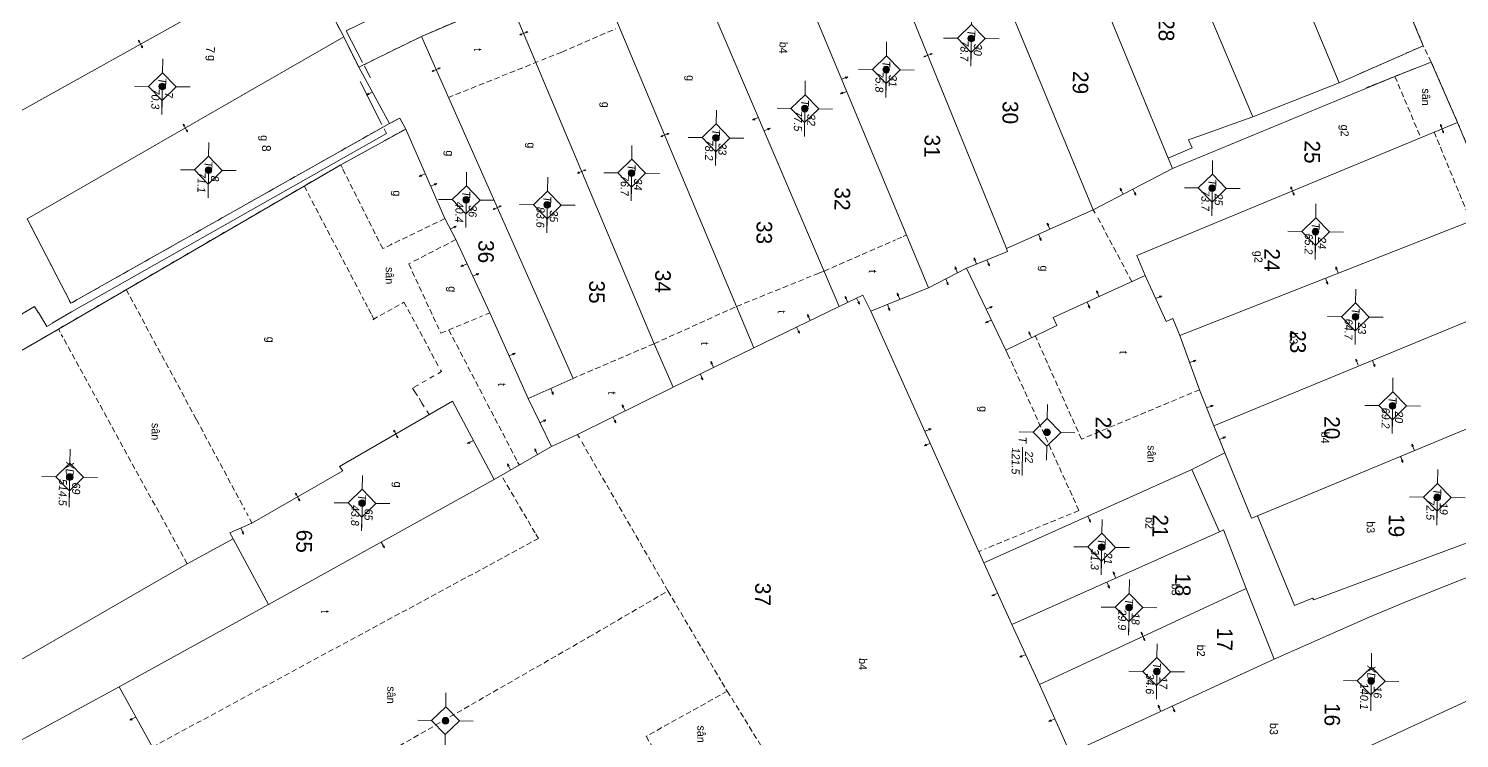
# Model space of a CAD drawing. Extents: x 601689 to 602595, y 1189742 to 1190763.
# Drawn here: x 602257.4 to 602321.7, y 1190043.1 to 1190075.1 of the extents above; entities that cross this region are included whole.
import ezdxf
from ezdxf.enums import TextEntityAlignment as Align

# ---------------------------------------------------------------- set-up
doc = ezdxf.new("R2010")
doc.units = 0
doc.header["$MEASUREMENT"] = 0
doc.linetypes.add('HIDDEN', pattern=[0.375, 0.25, -0.125])
for name, color, linetype in [('10', 250, 'Continuous'), ('11', 7, 'Continuous'), ('13', 7, 'Continuous'), ('14', 7, 'Continuous'), ('15', 7, 'Continuous'), ('16', 7, 'Continuous'), ('22', 7, 'Continuous'), ('53', 7, 'Continuous'), ('57', 7, 'Continuous')]:
    doc.layers.add(name, color=color, linetype=linetype)
doc.styles.add('TXT', font='vnshx.shx')

# ---------------------------------------------------------------- blocks, each defined once
blk = doc.blocks.new('NH3R')
at = {"layer": '16', "color": 7, "linetype": 'Continuous', "lineweight": 0}
for p, q in [((0, 0), (0.297, -0.005)), ((0.297, -0.005), (0.186, 0.031)), ((0.297, -0.005), (0.189, -0.033))]:
    blk.add_line(p, q, dxfattribs=at)
blk = doc.blocks.new('NH3')
at = {"layer": '16', "color": 7, "linetype": 'Continuous', "lineweight": 0}
for p, q in [((-0.199, -0.002), (-0.113, 0.021)), ((0.197, -0.012), (0.107, 0.015)), ((-0.199, -0.002), (0.197, -0.012)), ((-0.199, -0.002), (-0.116, -0.035)), ((0.197, -0.012), (0.104, -0.027))]:
    blk.add_line(p, q, dxfattribs=at)
blk = doc.blocks.new('*M663663663663')
at = {"layer": '13', "color": 3, "linetype": 'Continuous', "lineweight": 0}
blk.add_line((602783.484, 1189988.775), (602784.504, 1189988.775), dxfattribs=at)
at = {"layer": '13', "color": 3, "linetype": 'Continuous', "lineweight": 0, "style": 'TXT', "oblique": 7.60551}
blk.add_text('T', height=0.36, dxfattribs=at).set_placement((602783.287, 1189988.775), align=Align.MIDDLE_RIGHT)
for s, p in [('72.5', (602783.484, 1189988.475)), ('19', (602783.634, 1189989.075))]:
    blk.add_text(s, height=0.36, dxfattribs=at).set_placement(p, align=Align.MIDDLE_LEFT)
blk = doc.blocks.new('*M664664664664')
at = {"layer": '13', "color": 3, "linetype": 'Continuous', "lineweight": 0}
blk.add_line((602779.393, 1189986.706), (602780.413, 1189986.706), dxfattribs=at)
at = {"layer": '13', "color": 3, "linetype": 'Continuous', "lineweight": 0, "style": 'TXT', "oblique": 7.60551}
blk.add_text('T', height=0.36, dxfattribs=at).set_placement((602779.196, 1189986.706), align=Align.MIDDLE_RIGHT)
for s, p in [('20', (602779.543, 1189987.006)), ('69.2', (602779.393, 1189986.406))]:
    blk.add_text(s, height=0.36, dxfattribs=at).set_placement(p, align=Align.MIDDLE_LEFT)
blk = doc.blocks.new('*M666666666666')
at = {"layer": '13', "color": 3, "linetype": 'Continuous', "lineweight": 0}
blk.add_line((602791.782, 1189985.921), (602793.057, 1189985.921), dxfattribs=at)
at = {"layer": '13', "color": 3, "linetype": 'Continuous', "lineweight": 0, "style": 'TXT', "oblique": 7.60551}
blk.add_text('XD', height=0.36, dxfattribs=at).set_placement((602791.663, 1189985.921), align=Align.MIDDLE_RIGHT)
for s, p in [('16', (602791.932, 1189986.221)), ('140.1', (602791.782, 1189985.621))]:
    blk.add_text(s, height=0.36, dxfattribs=at).set_placement(p, align=Align.MIDDLE_LEFT)
blk = doc.blocks.new('*M668668668668')
at = {"layer": '13', "color": 3, "linetype": 'Continuous', "lineweight": 0}
blk.add_line((602775.419, 1189984.978), (602776.439, 1189984.978), dxfattribs=at)
at = {"layer": '13', "color": 3, "linetype": 'Continuous', "lineweight": 0, "style": 'TXT', "oblique": 7.60551}
for s, p in [('23', (602775.569, 1189985.278)), ('64.7', (602775.419, 1189984.678))]:
    blk.add_text(s, height=0.36, dxfattribs=at).set_placement(p, align=Align.MIDDLE_LEFT)
blk.add_text('T', height=0.36, dxfattribs=at).set_placement((602775.222, 1189984.978), align=Align.MIDDLE_RIGHT)
blk = doc.blocks.new('*M669669669669')
at = {"layer": '13', "color": 3, "linetype": 'Continuous', "lineweight": 0}
blk.add_line((602771.613, 1189983.13), (602772.633, 1189983.13), dxfattribs=at)
at = {"layer": '13', "color": 3, "linetype": 'Continuous', "lineweight": 0, "style": 'TXT', "oblique": 7.60551}
for s, p in [('24', (602771.763, 1189983.43)), ('65.2', (602771.613, 1189982.83))]:
    blk.add_text(s, height=0.36, dxfattribs=at).set_placement(p, align=Align.MIDDLE_LEFT)
blk.add_text('T', height=0.36, dxfattribs=at).set_placement((602771.416, 1189983.13), align=Align.MIDDLE_RIGHT)
blk = doc.blocks.new('*M674674674674')
at = {"layer": '13', "color": 3, "linetype": 'Continuous', "lineweight": 0}
blk.add_line((602769.724, 1189978.454), (602770.744, 1189978.454), dxfattribs=at)
at = {"layer": '13', "color": 3, "linetype": 'Continuous', "lineweight": 0, "style": 'TXT', "oblique": 7.60551}
blk.add_text('T', height=0.36, dxfattribs=at).set_placement((602769.527, 1189978.454), align=Align.MIDDLE_RIGHT)
for s, p in [('25', (602769.874, 1189978.754)), ('73.7', (602769.724, 1189978.154))]:
    blk.add_text(s, height=0.36, dxfattribs=at).set_placement(p, align=Align.MIDDLE_LEFT)
blk = doc.blocks.new('*M676676676676')
at = {"layer": '13', "color": 3, "linetype": 'Continuous', "lineweight": 0}
blk.add_line((602791.499, 1189976.276), (602792.519, 1189976.276), dxfattribs=at)
at = {"layer": '13', "color": 3, "linetype": 'Continuous', "lineweight": 0, "style": 'TXT', "oblique": 7.60551}
blk.add_text('T', height=0.36, dxfattribs=at).set_placement((602791.302, 1189976.276), align=Align.MIDDLE_RIGHT)
for s, p in [('17', (602791.649, 1189976.576)), ('34.6', (602791.499, 1189975.976))]:
    blk.add_text(s, height=0.36, dxfattribs=at).set_placement(p, align=Align.MIDDLE_LEFT)
blk = doc.blocks.new('*M677677677677')
at = {"layer": '13', "color": 3, "linetype": 'Continuous', "lineweight": 0}
blk.add_line((602788.634, 1189974.989), (602789.654, 1189974.989), dxfattribs=at)
at = {"layer": '13', "color": 3, "linetype": 'Continuous', "lineweight": 0, "style": 'TXT', "oblique": 7.60551}
blk.add_text('T', height=0.36, dxfattribs=at).set_placement((602788.437, 1189974.989), align=Align.MIDDLE_RIGHT)
for s, p in [('18', (602788.784, 1189975.289)), ('29.9', (602788.634, 1189974.689))]:
    blk.add_text(s, height=0.36, dxfattribs=at).set_placement(p, align=Align.MIDDLE_LEFT)
blk = doc.blocks.new('*M681681681681')
at = {"layer": '13', "color": 3, "linetype": 'Continuous', "lineweight": 0}
blk.add_line((602785.94, 1189973.717), (602786.96, 1189973.717), dxfattribs=at)
at = {"layer": '13', "color": 3, "linetype": 'Continuous', "lineweight": 0, "style": 'TXT', "oblique": 7.60551}
blk.add_text('T', height=0.36, dxfattribs=at).set_placement((602785.743, 1189973.717), align=Align.MIDDLE_RIGHT)
for s, p in [('21', (602786.09, 1189974.017)), ('31.3', (602785.94, 1189973.417))]:
    blk.add_text(s, height=0.36, dxfattribs=at).set_placement(p, align=Align.MIDDLE_LEFT)
blk = doc.blocks.new('*M684684684684')
at = {"layer": '13', "color": 3, "linetype": 'Continuous', "lineweight": 0}
blk.add_line((602780.813, 1189971.186), (602782.088, 1189971.186), dxfattribs=at)
at = {"layer": '13', "color": 3, "linetype": 'Continuous', "lineweight": 0, "style": 'TXT', "oblique": 7.60551}
blk.add_text('T', height=0.36, dxfattribs=at).set_placement((602780.616, 1189971.186), align=Align.MIDDLE_RIGHT)
for s, p in [('22', (602780.963, 1189971.486)), ('121.5', (602780.813, 1189970.886))]:
    blk.add_text(s, height=0.36, dxfattribs=at).set_placement(p, align=Align.MIDDLE_LEFT)
blk = doc.blocks.new('*M687687687687')
at = {"layer": '13', "color": 3, "linetype": 'Continuous', "lineweight": 0}
blk.add_line((602763.149, 1189967.524), (602764.169, 1189967.524), dxfattribs=at)
at = {"layer": '13', "color": 3, "linetype": 'Continuous', "lineweight": 0, "style": 'TXT', "oblique": 7.60551}
blk.add_text('T', height=0.36, dxfattribs=at).set_placement((602762.952, 1189967.524), align=Align.MIDDLE_RIGHT)
for s, p in [('30', (602763.299, 1189967.824)), ('78.7', (602763.149, 1189967.224))]:
    blk.add_text(s, height=0.36, dxfattribs=at).set_placement(p, align=Align.MIDDLE_LEFT)
blk = doc.blocks.new('*M690690690690')
at = {"layer": '13', "color": 3, "linetype": 'Continuous', "lineweight": 0}
blk.add_line((602764.607, 1189963.72), (602765.627, 1189963.72), dxfattribs=at)
at = {"layer": '13', "color": 3, "linetype": 'Continuous', "lineweight": 0, "style": 'TXT', "oblique": 7.60551}
for s, p in [('31', (602764.757, 1189964.02)), ('75.8', (602764.607, 1189963.42))]:
    blk.add_text(s, height=0.36, dxfattribs=at).set_placement(p, align=Align.MIDDLE_LEFT)
blk.add_text('T', height=0.36, dxfattribs=at).set_placement((602764.41, 1189963.72), align=Align.MIDDLE_RIGHT)
blk = doc.blocks.new('*M691691691691')
at = {"layer": '13', "color": 3, "linetype": 'Continuous', "lineweight": 0}
blk.add_line((602766.413, 1189960.082), (602767.433, 1189960.082), dxfattribs=at)
at = {"layer": '13', "color": 3, "linetype": 'Continuous', "lineweight": 0, "style": 'TXT', "oblique": 7.60551}
for s, p in [('32', (602766.563, 1189960.382)), ('77.5', (602766.413, 1189959.782))]:
    blk.add_text(s, height=0.36, dxfattribs=at).set_placement(p, align=Align.MIDDLE_LEFT)
blk.add_text('T', height=0.36, dxfattribs=at).set_placement((602766.216, 1189960.082), align=Align.MIDDLE_RIGHT)
blk = doc.blocks.new('*M693693693693')
at = {"layer": '13', "color": 3, "linetype": 'Continuous', "lineweight": 0}
blk.add_line((602767.783, 1189956.108), (602768.803, 1189956.108), dxfattribs=at)
at = {"layer": '13', "color": 3, "linetype": 'Continuous', "lineweight": 0, "style": 'TXT', "oblique": 7.60551}
for s, p in [('33', (602767.933, 1189956.408)), ('78.2', (602767.783, 1189955.808))]:
    blk.add_text(s, height=0.36, dxfattribs=at).set_placement(p, align=Align.MIDDLE_LEFT)
blk.add_text('T', height=0.36, dxfattribs=at).set_placement((602767.586, 1189956.108), align=Align.MIDDLE_RIGHT)
blk = doc.blocks.new('*M699699699699')
at = {"layer": '13', "color": 3, "linetype": 'Continuous', "lineweight": 0}
blk.add_line((602769.427, 1189952.335), (602770.447, 1189952.335), dxfattribs=at)
at = {"layer": '13', "color": 3, "linetype": 'Continuous', "lineweight": 0, "style": 'TXT', "oblique": 7.60551}
for s, p in [('34', (602769.577, 1189952.635)), ('76.7', (602769.427, 1189952.035))]:
    blk.add_text(s, height=0.36, dxfattribs=at).set_placement(p, align=Align.MIDDLE_LEFT)
blk.add_text('T', height=0.36, dxfattribs=at).set_placement((602769.23, 1189952.335), align=Align.MIDDLE_RIGHT)
blk = doc.blocks.new('*M701701701701')
at = {"layer": '13', "color": 3, "linetype": 'Continuous', "lineweight": 0}
blk.add_line((602770.912, 1189948.566), (602771.932, 1189948.566), dxfattribs=at)
at = {"layer": '13', "color": 3, "linetype": 'Continuous', "lineweight": 0, "style": 'TXT', "oblique": 7.60551}
for s, p in [('35', (602771.062, 1189948.866)), ('83.6', (602770.912, 1189948.266))]:
    blk.add_text(s, height=0.36, dxfattribs=at).set_placement(p, align=Align.MIDDLE_LEFT)
blk.add_text('T', height=0.36, dxfattribs=at).set_placement((602770.715, 1189948.566), align=Align.MIDDLE_RIGHT)
blk = doc.blocks.new('*M704704704704')
at = {"layer": '13', "color": 3, "linetype": 'Continuous', "lineweight": 0}
blk.add_line((602770.735, 1189944.917), (602771.755, 1189944.917), dxfattribs=at)
at = {"layer": '13', "color": 3, "linetype": 'Continuous', "lineweight": 0, "style": 'TXT', "oblique": 7.60551}
blk.add_text('T', height=0.36, dxfattribs=at).set_placement((602770.538, 1189944.917), align=Align.MIDDLE_RIGHT)
for s, p in [('36', (602770.885, 1189945.217)), ('40.4', (602770.735, 1189944.617))]:
    blk.add_text(s, height=0.36, dxfattribs=at).set_placement(p, align=Align.MIDDLE_LEFT)
blk = doc.blocks.new('*M708708708708')
at = {"layer": '13', "color": 3, "linetype": 'Continuous', "lineweight": 0}
blk.add_line((602784.446, 1189940.432), (602785.466, 1189940.432), dxfattribs=at)
at = {"layer": '13', "color": 3, "linetype": 'Continuous', "lineweight": 0, "style": 'TXT', "oblique": 7.60551}
blk.add_text('T', height=0.36, dxfattribs=at).set_placement((602784.249, 1189940.432), align=Align.MIDDLE_RIGHT)
for s, p in [('65', (602784.596, 1189940.732)), ('43.8', (602784.446, 1189940.132))]:
    blk.add_text(s, height=0.36, dxfattribs=at).set_placement(p, align=Align.MIDDLE_LEFT)
blk = doc.blocks.new('*M716716716716')
at = {"layer": '13', "color": 3, "linetype": 'Continuous', "lineweight": 0}
blk.add_line((602783.463, 1189927.268), (602784.738, 1189927.268), dxfattribs=at)
at = {"layer": '13', "color": 3, "linetype": 'Continuous', "lineweight": 0, "style": 'TXT', "oblique": 7.60551}
for s, p in [('69', (602783.613, 1189927.568)), ('514.5', (602783.463, 1189926.968))]:
    blk.add_text(s, height=0.36, dxfattribs=at).set_placement(p, align=Align.MIDDLE_LEFT)
blk.add_text('XD', height=0.36, dxfattribs=at).set_placement((602783.344, 1189927.268), align=Align.MIDDLE_RIGHT)
blk = doc.blocks.new('CENTRD')
at = {"layer": '11', "linetype": 'Continuous', "lineweight": 0}
h = blk.add_hatch(color=2, dxfattribs=at)
edge = h.paths.add_edge_path()
edge.add_arc((0, 0), 0.15, 0, 360)
at = {"layer": '11', "color": 2, "linetype": 'Continuous', "lineweight": 0}
for p, q in [((0, 1.25), (0, 0.625)), ((-0.625, 0), (-1.25, 0)), ((0, 0.625), (-0.625, 0)), ((-0.625, 0), (0, -0.625)), ((0.625, 0), (0, 0.625)), ((0, -0.625), (0.625, 0)), ((1.25, 0), (0.625, 0)), ((0, -0.625), (0, -1.25))]:
    blk.add_line(p, q, dxfattribs=at)
blk.add_circle((0, 0), 0.15, dxfattribs=at)
blk = doc.blocks.new('*M793793793793')
at = {"layer": '13', "color": 3, "linetype": 'Continuous', "lineweight": 0}
blk.add_line((602769.569, 1189933.305), (602770.589, 1189933.305), dxfattribs=at)
at = {"layer": '13', "color": 3, "linetype": 'Continuous', "lineweight": 0, "style": 'TXT', "oblique": 7.60551}
blk.add_text('T', height=0.36, dxfattribs=at).set_placement((602769.372, 1189933.305), align=Align.MIDDLE_RIGHT)
for s, p in [('8', (602769.719, 1189933.605)), ('71.1', (602769.569, 1189933.005))]:
    blk.add_text(s, height=0.36, dxfattribs=at).set_placement(p, align=Align.MIDDLE_LEFT)
blk = doc.blocks.new('*M794794794794')
at = {"layer": '13', "color": 3, "linetype": 'Continuous', "lineweight": 0}
blk.add_line((602765.841, 1189931.178), (602766.861, 1189931.178), dxfattribs=at)
at = {"layer": '13', "color": 3, "linetype": 'Continuous', "lineweight": 0, "style": 'TXT', "oblique": 7.60551}
for s, p in [('7', (602765.991, 1189931.478)), ('70.3', (602765.841, 1189930.878))]:
    blk.add_text(s, height=0.36, dxfattribs=at).set_placement(p, align=Align.MIDDLE_LEFT)
blk.add_text('T', height=0.36, dxfattribs=at).set_placement((602765.644, 1189931.178), align=Align.MIDDLE_RIGHT)

msp = doc.modelspace()

# ---------------------------------------------------------------- linework, layer by layer
at = {"layer": '10', "color": 7, "linetype": 'Continuous', "lineweight": 0}
for p, q in [((602316.296, 1190072.631), (602309.595, 1190088.654)), ((602305.672, 1190086.997), (602312.414, 1190071.104)), ((602301.883, 1190085.579), (602308.609, 1190069.236)), ((602298.132, 1190084.09), (602305.237, 1190066.923)), ((602294.271, 1190082.553), (602301.333, 1190065.176)), ((602290.47, 1190081.055), (602297.828, 1190063.414)), ((602269.562, 1190078.372), (602255.212, 1190070.368)), ((602282.737, 1190077.981), (602289.971, 1190060.702)), ((602271.532, 1190074.695), (602270.586, 1190076.498)), ((602278.976, 1190076.413), (602275.022, 1190074.717)), ((602271.532, 1190074.695), (602257.299, 1190066.51)), ((602316.296, 1190072.631), (602312.414, 1190071.104)), ((602323.277, 1190066.835), (602321.622, 1190070.848)), ((602308.792, 1190068.774), (602308.609, 1190069.236)), ((602305.237, 1190066.923), (602308.792, 1190068.774)), ((602305.237, 1190066.923), (602301.333, 1190065.176)), ((602323.277, 1190066.835), (602309.129, 1190061.268)), ((602299.54, 1190064.29), (602297.828, 1190063.414)), ((602297.828, 1190063.414), (602295.234, 1190062.359)), ((602324.925, 1190063.092), (602310.664, 1190057.198)), ((602293.807, 1190062.569), (602289.971, 1190060.702)), ((602300.319, 1190051.039), (602295.234, 1190062.359)), ((602289.971, 1190060.702), (602286.337, 1190058.941)), ((602312.619, 1190053.16), (602326.73, 1190059.027)), ((602279.829, 1190058.431), (602280.88, 1190056.266)), ((602311.148, 1190055.981), (602310.664, 1190057.198)), ((602280.88, 1190056.266), (602278.299, 1190054.781)), ((602309.667, 1190055.241), (602311.148, 1190055.981)), ((602309.667, 1190055.241), (602300.319, 1190051.039)), ((602310.908, 1190052.434), (602309.667, 1190055.241)), ((602278.299, 1190054.781), (602268.151, 1190049.16)), ((602310.908, 1190052.434), (602301.581, 1190048.272)), ((602266.552, 1190052.122), (602268.151, 1190049.16)), ((602300.319, 1190051.039), (602301.581, 1190048.272)), ((602312.113, 1190049.887), (602302.814, 1190045.574)), ((602313.37, 1190046.709), (602312.113, 1190049.887)), ((602268.151, 1190049.16), (602261.431, 1190045.462)), ((602301.581, 1190048.272), (602302.814, 1190045.574)), ((602313.37, 1190046.709), (602304.202, 1190042.485)), ((602302.814, 1190045.574), (602304.202, 1190042.485))]:
    msp.add_line(p, q, dxfattribs=at)
for points in [[(602316.296, 1190072.631), (602320.079, 1190074.299), (602313.448, 1190090.271), (602309.595, 1190088.654)], [(602286.7, 1190079.577), (602287.741, 1190076.783), (602293.807, 1190062.569)], [(602278.976, 1190076.413), (602285.483, 1190060.893), (602286.337, 1190058.941)], [(602257.299, 1190066.51), (602259.257, 1190062.713), (602273.589, 1190070.806), (602272.203, 1190073.326), (602271.532, 1190074.695)], [(602275.022, 1190074.717), (602272.203, 1190073.326), (602273.589, 1190070.806), (602274.051, 1190071.04), (602274.315, 1190070.547)], [(602275.022, 1190074.717), (602281.841, 1190059.332), (602279.829, 1190058.431)], [(602308.792, 1190068.774), (602318.799, 1190072.916), (602320.439, 1190073.564), (602321.622, 1190070.848)], [(602312.414, 1190071.104), (602309.52, 1190070.064), (602309.686, 1190069.701), (602308.609, 1190069.236)], [(602243.358, 1190038.789), (602237.472, 1190049.291), (602258.701, 1190061.551), (602271.393, 1190068.946), (602274.315, 1190070.547)], [(602274.315, 1190070.547), (602276.08, 1190066.522), (602276.567, 1190065.576), (602278.102, 1190062.284), (602279.829, 1190058.431)], [(602307.576, 1190063.96), (602307.189, 1190064.855), (602321.622, 1190070.848)], [(602301.333, 1190065.176), (602301.381, 1190065.045), (602299.54, 1190064.29)], [(602299.54, 1190064.29), (602301.31, 1190060.606), (602303.605, 1190061.715), (602303.43, 1190062.067), (602307.576, 1190063.96)], [(602307.576, 1190063.96), (602308.508, 1190061.887), (602308.81, 1190062.023), (602309.129, 1190061.268)], [(602295.234, 1190062.359), (602294.874, 1190063.085), (602293.807, 1190062.569)], [(602310.664, 1190057.198), (602310.016, 1190058.826), (602309.129, 1190061.268)], [(602286.337, 1190058.941), (602282.038, 1190056.81), (602280.88, 1190056.266)], [(602312.619, 1190053.16), (602314.283, 1190049.117), (602315.098, 1190049.456), (602315.157, 1190049.376), (602328.787, 1190054.448), (602326.73, 1190059.027)], [(602266.552, 1190052.122), (602266.406, 1190052.384), (602267.402, 1190052.83), (602271.494, 1190055.174), (602271.337, 1190055.367), (602276.418, 1190058.307), (602278.299, 1190054.781)], [(602312.619, 1190053.16), (602312.357, 1190053.054), (602311.148, 1190055.981)], [(602310.908, 1190052.434), (602311.089, 1190052.521), (602312.113, 1190049.887)], [(602331.053, 1190049.037), (602331.264, 1190049.115), (602329.552, 1190052.628), (602328.436, 1190052.173), (602328.144, 1190052.807), (602319.286, 1190049.279), (602317.646, 1190048.591), (602313.37, 1190046.709)], [(602256.09, 1190046.145), (602264.486, 1190051.001), (602266.552, 1190052.122)], [(602306.536, 1190037.633), (602330.067, 1190048.551), (602331.053, 1190049.037)], [(602261.431, 1190045.462), (602244.554, 1190036.293), (602247.329, 1190031.555)], [(602247.329, 1190031.555), (602250.141, 1190033.166), (602257.367, 1190037.187), (602256.889, 1190038.043), (602263.56, 1190041.763), (602262.924, 1190042.751), (602261.431, 1190045.462)]]:
    msp.add_lwpolyline(points, dxfattribs=at)
at = {"layer": '14', "color": 6, "linetype": 'HIDDEN', "lineweight": 0}
for p, q in [((602281.333, 1190074.01), (602283.748, 1190075.057)), ((602280.277, 1190073.585), (602276.476, 1190072.067)), ((602281.333, 1190074.01), (602280.438, 1190073.652)), ((602318.799, 1190072.916), (602319.963, 1190070.16)), ((602276.456, 1190072.057), (602276.235, 1190071.97)), ((602320.565, 1190070.422), (602322.056, 1190066.791)), ((602271.47, 1190068.785), (602271.393, 1190068.946)), ((602269.75, 1190067.989), (602272.449, 1190062.842)), ((602276.08, 1190066.522), (602273.634, 1190065.345)), ((602305.315, 1190066.771), (602305.237, 1190066.923)), ((602306.973, 1190063.688), (602305.383, 1190066.66)), ((602273.613, 1190065.326), (602273.462, 1190065.258)), ((602276.567, 1190065.576), (602274.603, 1190064.562)), ((602293.129, 1190064.158), (602296.338, 1190065.565)), ((602296.409, 1190065.594), (602296.63, 1190065.69)), ((602296.69, 1190065.719), (602296.841, 1190065.787)), ((602292.927, 1190064.081), (602293.129, 1190064.158)), ((602261.745, 1190063.329), (602264.906, 1190057.485)), ((602272.498, 1190062.741), (602272.595, 1190062.56)), ((602272.838, 1190061.976), (602274.027, 1190062.65)), ((602274.137, 1190062.709), (602274.238, 1190062.767)), ((602274.238, 1190062.767), (602275.828, 1190059.815)), ((602272.644, 1190062.459), (602272.762, 1190062.238)), ((602272.791, 1190062.197), (602272.888, 1190062.006)), ((602277.629, 1190062.091), (602277.77, 1190062.149)), ((602277.921, 1190062.207), (602278.102, 1190062.284)), ((602258.779, 1190061.419), (602258.701, 1190061.551)), ((602276.251, 1190061.52), (602279.312, 1190055.647)), ((602264.486, 1190051.001), (602258.828, 1190061.309)), ((602285.483, 1190060.893), (602282.012, 1190059.41)), ((602302.697, 1190061.097), (602302.629, 1190061.258)), ((602304.705, 1190056.599), (602302.697, 1190061.097)), ((602301.398, 1190060.415), (602301.31, 1190060.606)), ((602304.591, 1190053.39), (602301.398, 1190060.415)), ((602275.583, 1190059.448), (602275.402, 1190059.351)), ((602275.926, 1190059.644), (602275.755, 1190059.546)), ((602275.887, 1190059.725), (602275.926, 1190059.644)), ((602274.887, 1190059.048), (602274.625, 1190058.902)), ((602275.23, 1190059.243), (602275.059, 1190059.146)), ((602281.992, 1190059.4), (602281.841, 1190059.332)), ((602310.016, 1190058.826), (602304.705, 1190056.599)), ((602275.262, 1190057.883), (602275.369, 1190057.711)), ((602264.906, 1190057.485), (602267.08, 1190053.435)), ((602282.126, 1190056.659), (602282.038, 1190056.81)), ((602286.111, 1190049.773), (602282.233, 1190056.477)), ((602279.35, 1190055.567), (602279.428, 1190055.426)), ((602280.136, 1190052.385), (602278.622, 1190054.967)), ((602267.158, 1190053.284), (602267.226, 1190053.153)), ((602267.304, 1190053.022), (602267.402, 1190052.83)), ((602304.591, 1190053.39), (602300.358, 1190051.659)), ((602300.207, 1190051.591), (602300.106, 1190051.551)), ((602282.542, 1190047.693), (602286.111, 1190049.773)), ((602286.111, 1190049.773), (602288.486, 1190045.751)), ((602271.746, 1190041.49), (602282.542, 1190047.693)), ((602288.779, 1190045.267), (602285.131, 1190043.237)), ((602288.535, 1190045.67), (602288.671, 1190045.439)), ((602288.72, 1190045.358), (602288.779, 1190045.267)), ((602288.779, 1190045.267), (602291.421, 1190041)), ((602285.131, 1190043.237), (602286.391, 1190041.039))]:
    msp.add_line(p, q, dxfattribs=at)
for points in [[(602273.362, 1190065.209), (602273.281, 1190065.17), (602271.47, 1190068.785)], [(602274.533, 1190064.523), (602274.452, 1190064.484), (602275.802, 1190061.565)], [(602285.483, 1190060.893), (602289.196, 1190062.572), (602292.907, 1190064.071)], [(602275.86, 1190061.434), (602275.889, 1190061.364), (602277.549, 1190062.052)], [(602275.154, 1190058.054), (602275.047, 1190058.226), (602274.733, 1190058.731), (602274.625, 1190058.902)], [(602262.924, 1190042.751), (602280.283, 1190052.133), (602280.166, 1190052.335)]]:
    msp.add_lwpolyline(points, dxfattribs=at)
at = {"layer": '22', "color": 7, "linetype": 'HIDDEN', "lineweight": 0}
for p, q in [((602320.079, 1190074.299), (602313.448, 1190090.271)), ((602270.586, 1190076.498), (602271.532, 1190074.695)), ((602278.976, 1190076.413), (602275.022, 1190074.717)), ((602275.022, 1190074.717), (602272.203, 1190073.326)), ((602317.241, 1190073.048), (602320.079, 1190074.299)), ((602320.439, 1190073.564), (602320.079, 1190074.299)), ((602320.439, 1190073.564), (602320.079, 1190074.299)), ((602320.439, 1190073.564), (602317.523, 1190072.414)), ((602321.622, 1190070.848), (602320.439, 1190073.564)), ((602318.799, 1190072.916), (602317.664, 1190072.452)), ((602273.589, 1190070.806), (602274.051, 1190071.04)), ((602274.051, 1190071.04), (602274.315, 1190070.547)), ((602273.589, 1190070.806), (602259.257, 1190062.713)), ((602271.393, 1190068.946), (602274.315, 1190070.547)), ((602323.277, 1190066.835), (602321.622, 1190070.848)), ((602261.745, 1190063.329), (602271.393, 1190068.946)), ((602257.299, 1190066.51), (602259.257, 1190062.713)), ((602258.701, 1190061.551), (602261.745, 1190063.329)), ((602237.472, 1190049.291), (602258.701, 1190061.551))]:
    msp.add_line(p, q, dxfattribs=at)
msp.add_lwpolyline([(602272.203, 1190073.326), (602271.532, 1190074.695), (602270.586, 1190076.498), (602269.562, 1190078.372)], dxfattribs=at)
at = {"layer": '57', "color": 172, "linetype": 'Continuous', "lineweight": 0}
for p, q in [((602272.464, 1190073.382), (602272.737, 1190072.858)), ((602272.464, 1190073.382), (602272.737, 1190072.858)), ((602272.274, 1190072.685), (602273.248, 1190070.751)), ((602272.274, 1190072.685), (602273.248, 1190070.751))]:
    msp.add_line(p, q, dxfattribs=at)
for points in [[(602278.27, 1190078.202), (602271.635, 1190074.973), (602272.377, 1190073.543)], [(602271.776, 1190075.041), (602271.635, 1190074.973), (602272.377, 1190073.543)], [(602273.345, 1190070.56), (602273.452, 1190070.348), (602259.281, 1190062.332), (602258.425, 1190061.814)], [(602273.345, 1190070.56), (602273.452, 1190070.348), (602259.281, 1190062.332), (602258.425, 1190061.814)], [(602257.791, 1190062.293), (602257.625, 1190062.565), (602248.602, 1190057.269)], [(602257.791, 1190062.293), (602257.625, 1190062.565), (602248.713, 1190057.337)], [(602258.415, 1190061.804), (602258.183, 1190061.667), (602257.801, 1190062.293)], [(602258.415, 1190061.804), (602258.183, 1190061.667), (602257.801, 1190062.293)]]:
    msp.add_lwpolyline(points, dxfattribs=at)

# ---------------------------------------------------------------- block references
at = {"layer": '11', "color": 2, "linetype": 'Continuous', "lineweight": 0, "rotation": 269.1680420500809}
for p in [(602299.752, 1190074.624), (602295.927, 1190073.221), (602263.371, 1190072.46), (602292.264, 1190071.468), (602288.27, 1190070.156), (602265.444, 1190068.701), (602284.474, 1190068.567), (602310.586, 1190067.891), (602277.037, 1190067.367), (602280.683, 1190067.137), (602315.234, 1190065.934), (602317.026, 1190062.102), (602318.696, 1190058.103), (602303.157, 1190056.909), (602259.205, 1190054.897), (602272.354, 1190053.723), (602320.706, 1190053.983), (602305.614, 1190051.745), (602306.846, 1190049.033), (602308.092, 1190046.15), (602317.732, 1190045.727), (602276.106, 1190043.938)]:
    msp.add_blockref('CENTRD', p, dxfattribs=at)
at = {"layer": '13', "color": 3, "linetype": 'Continuous', "lineweight": 0, "rotation": 269.1680420500809}
for name, p in [('*M687687687687', (-578790.27, 1810052.359)), ('*M690690690690', (-578790.27, 1810052.359)), ('*M794794794794', (-578790.27, 1810052.359)), ('*M691691691691', (-578790.27, 1810052.359)), ('*M693693693693', (-578790.27, 1810052.359)), ('*M793793793793', (-578790.27, 1810052.359)), ('*M699699699699', (-578790.27, 1810052.359)), ('*M674674674674', (-578790.27, 1810052.359)), ('*M704704704704', (-578790.27, 1810052.359)), ('*M701701701701', (-578790.27, 1810052.359)), ('*M669669669669', (-578790.27, 1810052.359)), ('*M668668668668', (-578790.27, 1810052.359)), ('*M664664664664', (-578790.27, 1810052.359)), ('*M684684684684', (-578791.369, 1810051.76)), ('*M716716716716', (-578790.27, 1810052.359)), ('*M663663663663', (-578790.27, 1810052.359)), ('*M708708708708', (-578790.27, 1810052.359)), ('*M681681681681', (-578790.27, 1810052.359)), ('*M677677677677', (-578790.27, 1810052.359)), ('*M676676676676', (-578790.27, 1810052.359)), ('*M666666666666', (-578790.27, 1810052.359))]:
    msp.add_blockref(name, p, dxfattribs=at)
at = {"layer": '16', "color": 7, "linetype": 'Continuous', "lineweight": 0}
for name, p, rotation in [('NH3', (602279.625, 1190074.864), 22.74734110467409), ('NH3', (602262.387, 1190074.37), 119.1461971030373), ('NH3R', (602272.818, 1190072.217), 208.255946089132), ('NH3R', (602290.184, 1190071.069), 203.1117035478415), ('NH3R', (602290.435, 1190070.476), 23.11170354784162), ('NH3', (602320.928, 1190070.567), 292.5916510140441), ('NH3R', (602275.197, 1190068.535), 203.6849080854541), ('NH3', (602282.23, 1190068.648), 22.74734110467409), ('NH3R', (602275.44, 1190067.981), 23.68490808545422), ('NH3', (602314.199, 1190067.769), 292.5916510140441), ('NH3R', (602276.323, 1190066.049), 27.22331224439584), ('NH3R', (602308.042, 1190062.923), 24.19823309038903), ('NH3R', (602300.658, 1190061.964), 205.6480190363249), ('NH3R', (602300.425, 1190062.448), 25.64801903632496), ('NH3R', (602302.458, 1190061.16), 115.7792695650553), ('NH3R', (602309.573, 1190060.053), 19.95304508143855), ('NH3R', (602310.345, 1190058.011), 21.67716233740329), ('NH3R', (602280.354, 1190057.343), 25.88677602087856), ('NH3', (602273.877, 1190056.842), 300.0611961208232), ('NH3R', (602310.906, 1190056.594), 21.66472519323323), ('NH3R', (602319.679, 1190056.094), 112.5739595195838), ('NH3R', (602319.055, 1190055.832), 292.5739595195838), ('NH3', (602269.448, 1190054.003), 119.8097158344235), ('NH3R', (602304.998, 1190053.145), 294.1982330903891), ('NH3R', (602306.25, 1190050.357), 114.0490262916492), ('NH3R', (602305.848, 1190050.173), 294.0490262916492), ('NH3R', (602300.95, 1190049.67), 204.5801583844842), ('NH3', (602307.464, 1190047.731), 114.8782629323781), ('NH3R', (602308.278, 1190044.359), 114.7412663085574), ('NH3R', (602262.172, 1190044.101), 208.8416740532878), ('NH3R', (602303.513, 1190044.025), 204.1861766347074), ('NH3R', (602308.781, 1190044.603), 294.7412663085576)]:
    msp.add_blockref(name, p, dxfattribs=dict(at, rotation=rotation))
for name, p, xscale, yscale, rotation in [('NH3', (602297.802, 1190073.864), 1.000001799183789, 1.000001799183789, 202.1133073003133), ('NH3', (602275.682, 1190073.228), 0.99999812077675, 0.99999812077675, 23.90565276382819), ('NH3R', (602293.917, 1190072.787), 0.9999985990315792, 0.9999985990315792, 22.63358670278794), ('NH3R', (602294.149, 1190072.245), 0.9999985990315794, 0.9999985990315794, 202.6335867027878), ('NH3', (602264.415, 1190070.603), 0.999997200771719, 0.999997200771719, 299.9056680887798), ('NH3', (602285.972, 1190070.277), 0.999998034473798, 0.999998034473798, 202.7351498045922), ('NH3R', (602306.576, 1190067.624), 1.000001445830829, 1.000001445830829, 117.5096727691805), ('NH3R', (602307.02, 1190067.848), 1.000001445830829, 1.000001445830829, 297.5096727691804), ('NH3', (602278.427, 1190067.02), 0.99999812077675, 0.99999812077675, 23.90565276382819), ('NH3R', (602303.285, 1190066.049), 1.000001493741818, 1.000001493741818, 114.0966559016487), ('NH3R', (602302.772, 1190065.816), 1.000001493741818, 1.000001493741818, 294.0966559016488), ('NH3R', (602299.983, 1190064.475), 0.9999982257172264, 0.9999982257172264, 112.2989483323485), ('NH3R', (602300.456, 1190064.668), 0.9999982257172264, 0.9999982257172264, 292.2989483323486), ('NH3R', (602277.073, 1190064.488), 1.000002372326334, 1.000002372326334, 205.0097657878856), ('NH3R', (602277.335, 1190063.934), 1.000002372326334, 1.000002372326334, 25.00976578788551), ('NH3R', (602299.128, 1190064.076), 1.000001799183789, 1.000001799183789, 112.1133073003133), ('NH3R', (602316.249, 1190064.071), 0.999998246154543, 0.999998246154543, 112.4600662487311), ('NH3R', (602298.604, 1190063.813), 1.000001799183789, 1.000001799183789, 292.1133073003133), ('NH3R', (602305.503, 1190063.008), 0.9999985038923778, 0.9999985038923778, 114.5382667275784), ('NH3R', (602315.675, 1190063.849), 1.000002120715247, 1.000002120715247, 291.4739179865504), ('NH3R', (602294.199, 1190062.753), 0.9999974608842398, 0.9999974608842398, 115.9642147570612), ('NH3R', (602294.592, 1190062.948), 0.9999974608842396, 0.9999974608842396, 295.9642147570612), ('NH3R', (602295.978, 1190062.66), 1.000001799183789, 1.000001799183789, 292.1133073003133), ('NH3R', (602296.532, 1190062.891), 1.000001799183789, 1.000001799183789, 112.1133073003133), ('NH3R', (602304.96, 1190062.766), 0.9999985038923778, 0.9999985038923778, 294.5382667275784), ('NH3R', (602292.508, 1190061.937), 0.9999974608842398, 0.9999974608842398, 115.9642147570612), ('NH3R', (602291.894, 1190061.635), 0.9999974608842396, 0.9999974608842396, 295.9642147570612), ('NH3R', (602278.966, 1190060.352), 0.9999975400206228, 0.9999975400206228, 24.13854704965068), ('NH3R', (602288.159, 1190059.826), 1.00000164133453, 1.00000164133453, 115.8448947337791), ('NH3R', (602317.152, 1190059.929), 0.999998246154543, 0.999998246154543, 112.4600662487311), ('NH3R', (602317.795, 1190060.139), 0.999998246154543, 0.999998246154543, 292.4600662487311), ('NH3R', (602287.555, 1190059.534), 1.00000164133453, 1.00000164133453, 295.8448947337791), ('NH3R', (602280.836, 1190058.887), 0.9999979544267192, 0.9999979544267192, 294.1506035568672), ('NH3R', (602284.182, 1190057.88), 0.9999978766239448, 0.9999978766239448, 116.3639452644688), ('NH3R', (602283.638, 1190057.608), 0.9999978766239448, 0.9999978766239448, 296.3639452644687), ('NH3R', (602297.67, 1190056.955), 0.9999988730324298, 0.9999988730324298, 24.26984666157093), ('NH3R', (602277.363, 1190056.544), 1.000001382242247, 1.000001382242247, 208.0887466882492), ('NH3R', (602297.913, 1190056.422), 0.9999988730324298, 0.9999988730324298, 204.2698466615707), ('NH3R', (602280.244, 1190055.894), 0.9999978766239448, 0.9999978766239448, 116.3639452644688), ('NH3R', (602279.025, 1190055.221), 0.9999978766239448, 0.9999978766239448, 116.3639452644688), ('NH3R', (602266.909, 1190052.608), 1.000001761366756, 1.000001761366756, 294.1384344177966), ('NH3R', (602273.22, 1190051.971), 1.000002555003729, 1.000002555003729, 298.9789769253682), ('NH3R', (602302.202, 1190046.922), 0.9999981935596232, 0.9999981935596232, 204.5681024114953)]:
    msp.add_blockref(name, p, dxfattribs=dict(at, xscale=xscale, yscale=yscale, rotation=rotation))

# ---------------------------------------------------------------- texts
at = {"layer": '15', "color": 7, "linetype": 'Continuous', "lineweight": 0, "style": 'TXT'}
for s, p in [('b4', (602291.31, 1190074.474)), ('g', (602265.601, 1190073.876)), ('t', (602277.566, 1190074.192)), ('g', (602287.129, 1190072.971)), ('s%%169n', (602320.203, 1190072.377)), ('g', (602283.312, 1190071.774)), ('g2', (602316.55, 1190070.748)), ('g', (602267.971, 1190070.273)), ('g', (602279.967, 1190069.949)), ('g', (602276.303, 1190069.589)), ('g', (602273.937, 1190067.791)), ('g2', (602312.672, 1190065.071)), ('s%%169n', (602273.6, 1190064.346)), ('t', (602295.32, 1190064.218)), ('g', (602303.032, 1190064.412)), ('g', (602276.418, 1190063.478)), ('t', (602291.224, 1190062.395)), ('b3', (602314.252, 1190061.408)), ('g', (602268.237, 1190061.209)), ('t', (602287.775, 1190060.972)), ('t', (602306.6, 1190060.573)), ('t', (602278.649, 1190059.127)), ('t', (602283.594, 1190058.749)), ('g', (602300.295, 1190058.089)), ('s%%169n', (602263.073, 1190057.33)), ('b4', (602315.671, 1190056.939)), ('s%%169n', (602307.861, 1190056.325)), ('g', (602273.968, 1190054.69)), ('b2', (602307.767, 1190053.096)), ('b3', (602317.716, 1190052.91)), ('b3', (602308.946, 1190050.1)), ('t', (602270.699, 1190048.915)), ('b2', (602310.089, 1190047.355)), ('b4', (602294.88, 1190046.753)), ('s%%169n', (602273.671, 1190045.484)), ('s%%169n', (602287.618, 1190043.723)), ('b3', (602313.361, 1190043.839))]:
    msp.add_text(s, height=0.36, rotation=269.21439, dxfattribs=at).set_placement(p, align=Align.MIDDLE_LEFT)
at = {"layer": '53', "color": 200, "linetype": 'Continuous', "lineweight": 0, "style": 'TXT'}
for s, height, p in [('28', 0.7, (602308.535, 1190075.538)), ('7', 0.4, (602265.535, 1190074.257)), ('29', 0.7, (602304.672, 1190073.161)), ('30', 0.7, (602301.514, 1190071.813)), ('8', 0.4, (602268.055, 1190069.833)), ('31', 0.7, (602298.003, 1190070.301)), ('25', 0.7, (602315.09, 1190070.037)), ('32', 0.7, (602293.96, 1190067.927)), ('33', 0.7, (602290.449, 1190066.415)), ('36', 0.7, (602277.937, 1190065.557)), ('24', 0.7, (602313.284, 1190065.182)), ('34', 0.7, (602285.889, 1190064.217)), ('35', 0.7, (602282.922, 1190063.738)), ('23', 0.7, (602314.453, 1190061.505)), ('22', 0.7, (602305.7, 1190057.615)), ('20', 0.7, (602315.98, 1190057.635)), ('21', 0.7, (602308.259, 1190053.22)), ('19', 0.7, (602318.88, 1190053.234)), ('65', 0.7, (602269.758, 1190052.528)), ('18', 0.7, (602309.273, 1190050.576)), ('37', 0.7, (602290.386, 1190050.145)), ('17', 0.7, (602311.159, 1190048.11)), ('16', 0.7, (602315.993, 1190044.733))]:
    msp.add_text(s, height=height, rotation=269.21439, dxfattribs=at).set_placement(p, align=Align.MIDDLE_LEFT)

doc.saveas('drawing.dxf')
